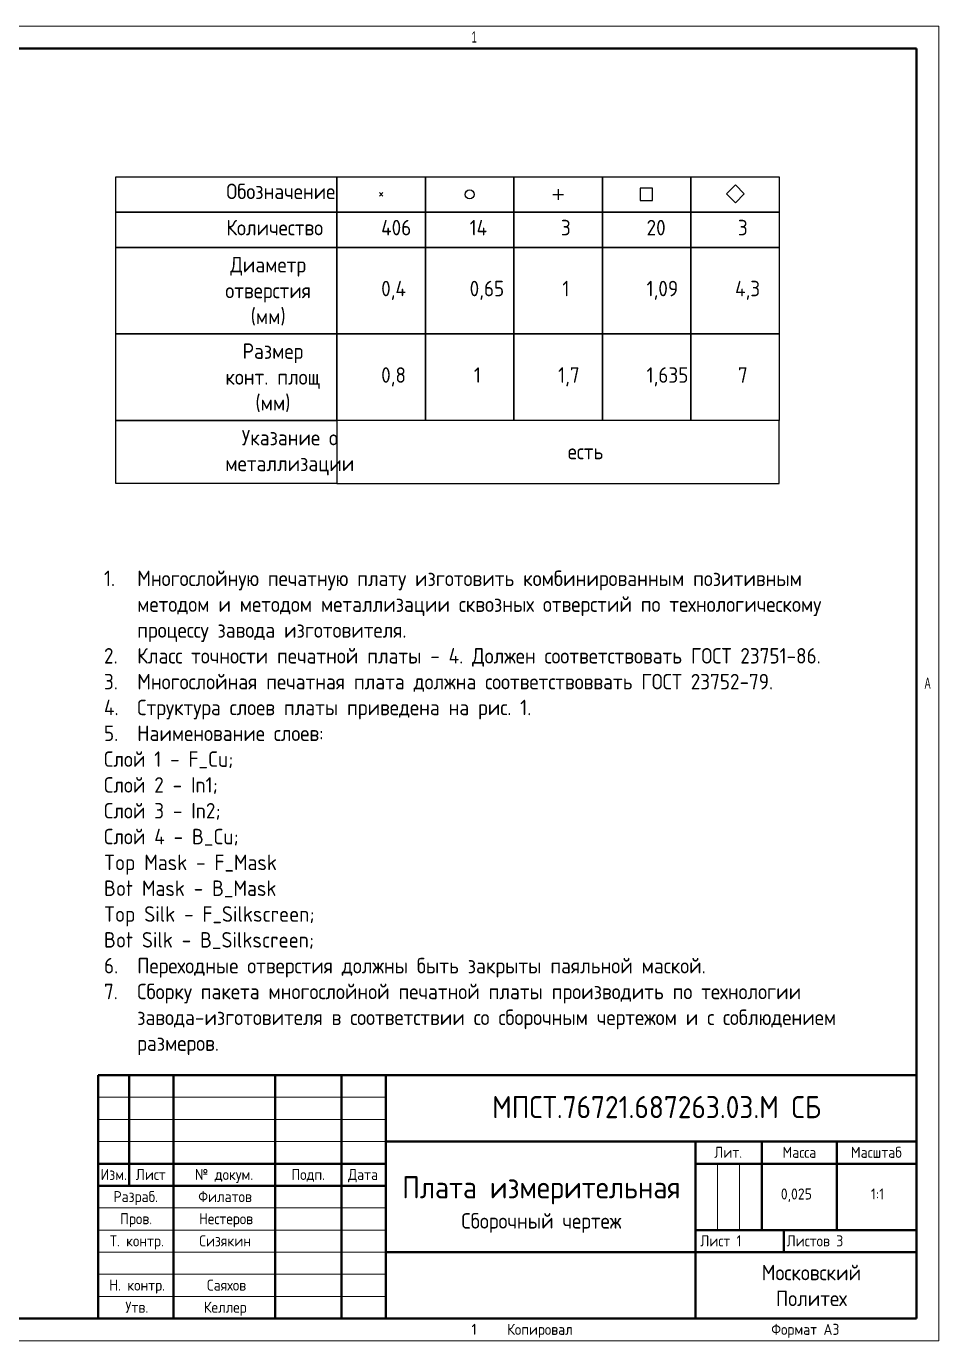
# Model space of a CAD drawing. Extents: x 225 to 645, y -167 to 130.
# Drawn here: x 439 to 645.2, y -166.8 to 130.2 of the extents above; entities that cross this region are included whole.
import ezdxf

# ---------------------------------------------------------------- set-up
doc = ezdxf.new("R2010")
doc.units = 0
doc.layers.get('0').update_dxf_attribs({"linetype": 'CONTINUOUS'})
doc.layers.add('BLACK', color=7, linetype='CONTINUOUS')
doc.layers.add('ОСНОВНОЙ', color=7, linetype='CONTINUOUS', lineweight=25)
doc.styles.add('SLDTEXTSTYLE2', font='TXT', dxfattribs={"width": 0.605})
doc.styles.add('СПДС', font='isocpeur.ttf', dxfattribs={"width": 0.9})

msp = doc.modelspace()

# ---------------------------------------------------------------- linework, layer by layer
at = {"color": 7, "linetype": 'Continuous', "lineweight": 18}
for p, q in [((225.233, 130.201), (645.233, 130.201)), ((645.233, 130.201), (645.233, -166.799)), ((455.233, -111.799), (520.233, -111.799)), ((455.233, -116.799), (520.233, -116.799)), ((455.233, -121.799), (520.233, -121.799)), ((595.233, -126.799), (595.233, -141.799)), ((600.233, -126.799), (600.233, -141.799)), ((455.233, -136.799), (520.233, -136.799)), ((455.233, -141.799), (520.233, -141.799)), ((455.233, -146.799), (520.233, -146.799)), ((455.233, -151.799), (520.233, -151.799)), ((455.233, -156.799), (520.233, -156.799)), ((225.233, -166.799), (645.233, -166.799))]:
    msp.add_line(p, q, dxfattribs=at)
at = {"color": 7, "linetype": 'Continuous', "lineweight": 50}
for p, q in [((640.233, 125.201), (245.233, 125.201)), ((640.233, -161.799), (640.233, 125.201)), ((455.233, -106.799), (640.233, -106.799)), ((455.233, -106.799), (455.233, -161.799)), ((462.233, -131.799), (462.233, -106.799)), ((472.233, -106.799), (472.233, -161.799)), ((495.233, -106.799), (495.233, -161.799)), ((510.233, -106.799), (510.233, -161.799)), ((520.233, -106.799), (520.233, -161.799)), ((520.233, -121.799), (640.233, -121.799)), ((590.233, -121.799), (590.233, -161.799)), ((605.233, -121.799), (605.233, -141.799)), ((622.233, -121.799), (622.233, -141.799)), ((455.233, -126.799), (520.233, -126.799)), ((590.233, -126.799), (640.233, -126.799)), ((455.233, -131.799), (520.233, -131.799)), ((590.233, -141.799), (640.233, -141.799)), ((610.233, -141.799), (610.233, -146.799)), ((520.233, -146.799), (640.233, -146.799)), ((245.233, -161.799), (640.233, -161.799))]:
    msp.add_line(p, q, dxfattribs=at)
at = {"linetype": 'Continuous'}
for points in [[(459.199, 96.215), (509.199, 96.215), (509.199, 88.215), (459.199, 88.215)], [(509.199, 96.215), (529.199, 96.215), (529.199, 88.215), (509.199, 88.215)], [(529.199, 96.215), (549.199, 96.215), (549.199, 88.215), (529.199, 88.215)], [(549.199, 96.215), (569.199, 96.215), (569.199, 88.215), (549.199, 88.215)], [(569.199, 96.215), (589.199, 96.215), (589.199, 88.215), (569.199, 88.215)], [(589.199, 96.215), (609.199, 96.215), (609.199, 88.215), (589.199, 88.215)], [(459.199, 88.215), (509.199, 88.215), (509.199, 80.215), (459.199, 80.215)], [(509.199, 88.215), (529.199, 88.215), (529.199, 80.215), (509.199, 80.215)], [(529.199, 88.215), (549.199, 88.215), (549.199, 80.215), (529.199, 80.215)], [(549.199, 88.215), (569.199, 88.215), (569.199, 80.215), (549.199, 80.215)], [(569.199, 88.215), (589.199, 88.215), (589.199, 80.215), (569.199, 80.215)], [(589.199, 88.215), (609.199, 88.215), (609.199, 80.215), (589.199, 80.215)], [(459.199, 80.215), (509.199, 80.215), (509.199, 60.678), (459.199, 60.678)], [(509.199, 80.215), (529.199, 80.215), (529.199, 60.678), (509.199, 60.678)], [(529.199, 80.215), (549.199, 80.215), (549.199, 60.678), (529.199, 60.678)], [(549.199, 80.215), (569.199, 80.215), (569.199, 60.678), (549.199, 60.678)], [(569.199, 80.215), (589.199, 80.215), (589.199, 60.678), (569.199, 60.678)], [(589.199, 80.215), (609.199, 80.215), (609.199, 60.678), (589.199, 60.678)], [(459.199, 60.678), (509.199, 60.678), (509.199, 41.14), (459.199, 41.14)], [(509.199, 60.678), (529.199, 60.678), (529.199, 41.14), (509.199, 41.14)], [(529.199, 60.678), (549.199, 60.678), (549.199, 41.14), (529.199, 41.14)], [(549.199, 60.678), (569.199, 60.678), (569.199, 41.14), (549.199, 41.14)], [(569.199, 60.678), (589.199, 60.678), (589.199, 41.14), (569.199, 41.14)], [(589.199, 60.678), (609.199, 60.678), (609.199, 41.14), (589.199, 41.14)], [(459.199, 41.14), (509.199, 41.14), (509.199, 26.914), (459.199, 26.914)], [(509.199, 26.914), (609.199, 26.914), (609.199, 41.14), (509.199, 41.14)]]:
    msp.add_lwpolyline(points, close=True, dxfattribs=at)
at = {"layer": 'BLACK', "linetype": 'Continuous'}
for p, q in [((518.799, 92.615), (519.599, 91.815)), ((519.599, 92.615), (518.799, 91.815)), ((557.999, 92.215), (560.399, 92.215)), ((559.199, 93.415), (559.199, 91.015)), ((580.571, 93.629), (577.741, 93.629)), ((577.741, 93.629), (577.741, 90.801)), ((580.571, 90.801), (580.571, 93.629)), ((599.283, 94.342), (597.282, 92.341)), ((597.282, 92.341), (599.282, 90.341)), ((599.282, 90.341), (601.283, 92.342)), ((601.283, 92.342), (599.283, 94.342)), ((577.741, 90.801), (580.571, 90.801))]:
    msp.add_line(p, q, dxfattribs=at)
at = {"layer": 'BLACK'}
msp.add_circle((539.199, 92.215), 1, dxfattribs=at)
at = {"layer": 'ОСНОВНОЙ', "linetype": 'Continuous', "lineweight": 18}
for p, q in [((245.233, 125.201), (640.233, 125.201)), ((442.733, 125.202), (442.733, 125.2)), ((640.233, 125.201), (640.233, -161.799)), ((640.234, -18.299), (640.232, -18.299)), ((640.233, -161.799), (245.233, -161.799)), ((442.733, -161.8), (442.733, -161.798))]:
    msp.add_line(p, q, dxfattribs=at)

# ---------------------------------------------------------------- texts
at = {"linetype": 'Continuous', "char_height": 3.5, "attachment_point": 1, "style": 'СПДС'}
for s, insert in [('\\pxqc;Обозначение', (484.199, 94.649)), ('\\pxqc;Количество', (484.199, 86.46)), ('406', (519.199, 86.46)), ('\\pxqc;14', (539.199, 86.46)), ('\\pxqc;3', (559.199, 86.46)), ('\\pxqc;20', (579.199, 86.46)), ('\\pxqc;3', (599.199, 86.46)), ('\\pxqc;Диаметр\\Pотверстия\\P(мм)', (483.979, 78.086)), ('\\pxqc;0,4', (519.199, 72.691)), ('\\pxqc;0,65', (539.199, 72.691)), ('\\pxqc;1', (559.199, 72.691)), ('\\pxqc;1,09', (579.199, 72.691)), ('\\pxqc;4,3', (599.199, 72.691)), ('\\pxqc;Размер\\Pконт. площ\\P(мм)', (483.979, 58.549)), ('\\pxqc;0,8', (519.199, 53.154)), ('\\pxqc;1', (539.199, 53.154)), ('\\pxqc;1,7', (559.199, 53.154)), ('\\pxqc;1,635', (579.199, 53.154)), ('\\pxqc;7', (599.199, 53.154)), ('\\pxqc;Указание о\\Pметаллизации', (483.979, 39.011)), ('\\pxqc;есть', (561.367, 35.864))]:
    msp.add_mtext(s, dxfattribs=dict(at, insert=insert))
at = {"insert": (454.051, 7.211), "char_height": 2.5, "width": 176.27435, "attachment_point": 1, "style": 'СПДС'}
msp.add_mtext('\\pxi-3,l4,t4;{\\H1.4x;1.^IМногослойную печатную плату изготовить комбинированным позитивным методом и методом металлизации сквозных отверстий по технологическому процессу завода изготовителя.\\P2.^IКласс точности печатной платы - 4. Должен соответствовать ГОСТ 23751-86.\\P3.^IМногослойная печатная плата должна соответствоввать ГОСТ 23752-79.\\P4.^IСтруктура слоев платы приведена на рис. 1.\\P5.^IНаименование слоев:\\PСлой 1 - F_Cu;\\PСлой 2 - In1;\\PСлой 3 - In2;\\PСлой 4 - B_Cu;\\PTop Mask - F_Mask\\PBot Mask - B_Mask\\PTop Silk - F_Silkscreen;\\PBot Silk - B_Silkscreen;\\P6.^IПереходные отверстия должны быть закрыты паяльной маской.\\P7.^IСборку пакета многослойной печатной платы производить по технологии завода-изготовителя в соответствии со сборочным чертежом и с соблюдением размеров.}', dxfattribs=at)
at = {"color": 7, "linetype": 'Continuous', "lineweight": 0, "attachment_point": 2, "style": 'СПДС'}
for s, insert, char_height in [('{\\H1.42857x;МПСТ.76721.687263.03.М СБ}', (581.472, -111.515), 3.5), ('Лит.', (597.64, -122.983), 2.5), ('Масса', (613.724, -122.983), 2.5), ('Масштаб', (631.126, -122.983), 2.5), ('Изм.', (458.756, -127.983), 2.5), ('Лист', (467.13, -127.983), 2.5), ('№ докум.', (483.693, -127.983), 2.5), ('Подп.', (502.714, -127.983), 2.5), ('Дата', (515.118, -127.983), 2.5), ('{\\H1.42857x;Плата измерительная }\\PСборочный чертеж', (555.41, -129.639), 3.5), ('Разраб.', (463.728, -132.983), 2.5), ('Филатов', (483.914, -132.983), 2.5), ('0,025', (613.052, -132.397), 2.5), ('1:1', (631.401, -132.397), 2.5), ('Пров.', (463.821, -137.983), 2.5), ('Нестеров', (484.144, -137.983), 2.5), ('Т. контр.', (463.976, -142.983), 2.5), ('Сизякин', (483.927, -142.983), 2.5), ('Лист 1', (595.994, -142.983), 2.5), ('Листов 3', (617.258, -142.983), 2.5), ('Московский\\PПолитех', (616.455, -149.651), 3.5), ('Н. контр.', (464.038, -152.983), 2.5), ('Саяхов', (484.259, -152.983), 2.5), ('Утв.', (463.976, -157.983), 2.5), ('Келлер', (483.967, -157.983), 2.5), ('1', (540.215, -162.976), 2.5), ('Копировал', (555.098, -162.983), 2.5), ('Формат А3', (615.082, -162.983), 2.5)]:
    msp.add_mtext(s, dxfattribs=dict(at, insert=insert, char_height=char_height))
at = {"layer": 'ОСНОВНОЙ', "char_height": 2.5, "attachment_point": 2, "style": 'SLDTEXTSTYLE2'}
for s, insert in [('1', (540.215, 129.024)), ('A', (642.72, -16.976))]:
    msp.add_mtext(s, dxfattribs=dict(at, insert=insert))

doc.saveas('drawing.dxf')
